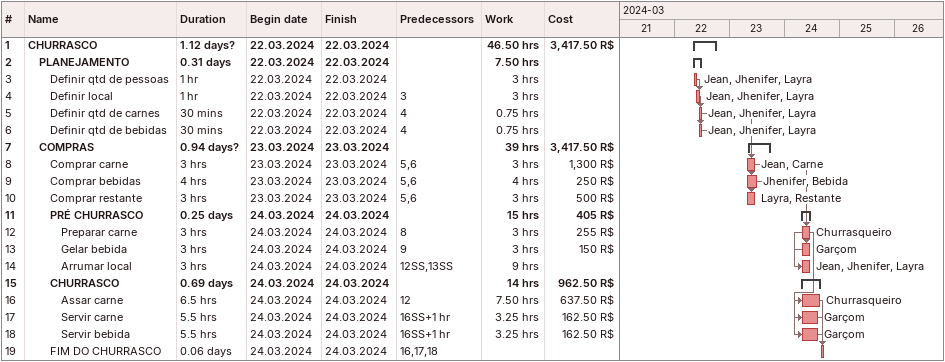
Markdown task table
| ID | Level | Task | Duration | Start | Finish | Predecessors | Resources | Work (h) | Cost (R$) |
|---|---|---|---|---|---|---|---|---|---|
| 1 | 1 | **CHURRASCO** | 1.12d? | 2024-03-22 | 2024-03-22 |  |  | 46.50 | 3417.50 |
| 2 | 2 | **PLANEJAMENTO** | 0.31d | 2024-03-22 | 2024-03-22 |  |  | 7.50 |  |
| 3 | 3 | Definir qtd de pessoas | 1h | 2024-03-22 | 2024-03-22 |  | Jean, Jhenifer, Layra | 3 |  |
| 4 | 3 | Definir local | 1h | 2024-03-22 | 2024-03-22 | 3 | Jean, Jhenifer, Layra | 3 |  |
| 5 | 3 | Definir qtd de carnes | 30min | 2024-03-22 | 2024-03-22 | 4 | Jean, Jhenifer, Layra | 0.75 |  |
| 6 | 3 | Definir qtd de bebidas | 30min | 2024-03-22 | 2024-03-22 | 4 | Jean, Jhenifer, Layra | 0.75 |  |
| 7 | 2 | **COMPRAS** | 0.94d? | 2024-03-23 | 2024-03-23 |  |  | 39 | 3417.50 |
| 8 | 3 | Comprar carne | 3h | 2024-03-23 | 2024-03-23 | 5, 6 | Jean, Carne | 3 | 1300 |
| 9 | 3 | Comprar bebidas | 4h | 2024-03-23 | 2024-03-23 | 5, 6 | Jhenifer, Bebida | 4 | 250 |
| 10 | 3 | Comprar restante | 3h | 2024-03-23 | 2024-03-23 | 5, 6 | Layra, Restante | 3 | 500 |
| 11 | 3 | **PRÉ CHURRASCO** | 0.25d | 2024-03-24 | 2024-03-24 |  |  | 15 | 405 |
| 12 | 4 | Preparar carne | 3h | 2024-03-24 | 2024-03-24 | 8 | Churrasqueiro | 3 | 255 |
| 13 | 4 | Gelar bebida | 3h | 2024-03-24 | 2024-03-24 | 9 | Garçom | 3 | 150 |
| 14 | 4 | Arrumar local | 3h | 2024-03-24 | 2024-03-24 | 12SS, 13SS | Jean, Jhenifer, Layra | 9 |  |
| 15 | 3 | **CHURRASCO** | 0.69d | 2024-03-24 | 2024-03-24 |  |  | 14 | 962.50 |
| 16 | 4 | Assar carne | 6.5h | 2024-03-24 | 2024-03-24 | 12 | Churrasqueiro | 7.50 | 637.50 |
| 17 | 4 | Servir carne | 5.5h | 2024-03-24 | 2024-03-24 | 16SS+1h | Garçom | 3.25 | 162.50 |
| 18 | 4 | Servir bebida | 5.5h | 2024-03-24 | 2024-03-24 | 16SS+1h | Garçom | 3.25 | 162.50 |
| 19 | 3 | FIM DO CHURRASCO | 0.06d | 2024-03-24 | 2024-03-24 | 16, 17, 18 |  |  |  |
